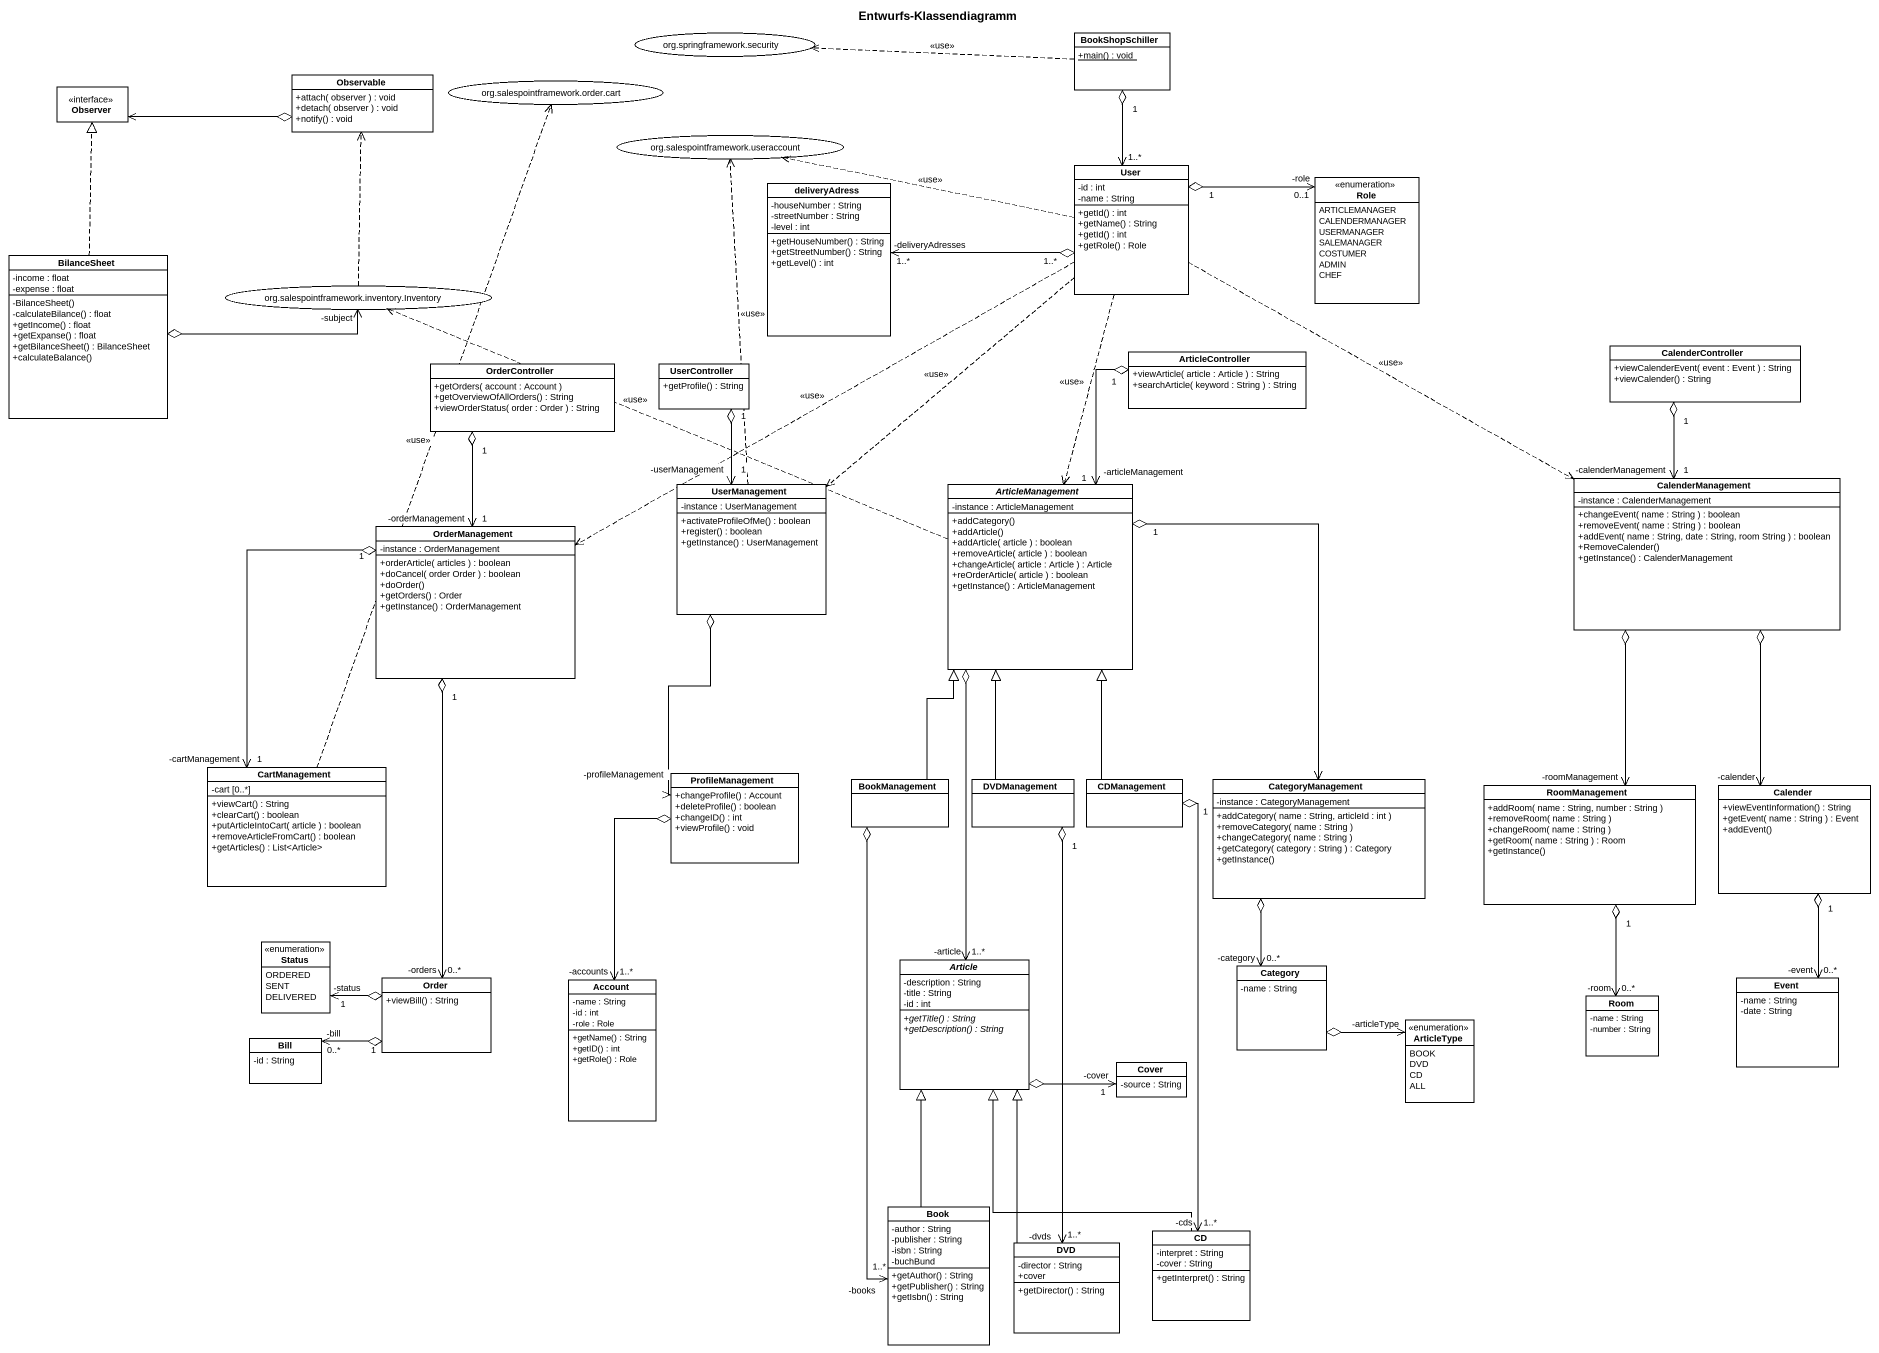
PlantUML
@startuml
title Entwurfs-Klassendiagramm
allowmixing
hide circle
hide empty members
skinparam classAttributeIconSize 0
usecase "org.springframework.security" as org_springframework_security
class BookShopSchiller {
  {static} +main() : void
}
interface Observer
class Observable {
  +attach( observer ) : void
  +detach( observer ) : void
  +notify() : void
}
usecase "org.salespointframework.order.cart" as org_salespointframework
usecase "org.salespointframework.useraccount" as org_salespointframework_2
class User {
  -id : int
  -name : String
  +getId() : int
  +getName() : String
  +getId() : int
  +getRole() : Role
}
class deliveryAdress {
  -houseNumber : String
  -streetNumber : String
  -level : int
  +getHouseNumber() : String
  +getStreetNumber() : String
  +getLevel() : int
}
enum Role {
  ARTICLEMANAGER
  CALENDERMANAGER
  USERMANAGER
  SALEMANAGER
  COSTUMER
  ADMIN
  CHEF
}
class BilanceSheet {
  -income : float
  -expense : float
  -BilanceSheet()
  -calculateBilance() : float
  +getIncome() : float
  +getExpanse() : float
  +getBilanceSheet() : BilanceSheet
  +calculateBalance()
}
usecase "org.salespointframework.inventory.Inventory" as org_salespointframework_3
class OrderController {
  +getOrders( account : Account )
  +getOverviewOfAllOrders() : String
  +viewOrderStatus( order : Order ) : String
}
class UserController {
  +getProfile() : String
}
class ArticleController {
  +viewArticle( article : Article ) : String
  +searchArticle( keyword : String ) : String
}
class CalenderController {
  +viewCalenderEvent( event : Event ) : String
  +viewCalender() : String
}
class CalenderManagement {
  -instance : CalenderManagement
  +changeEvent( name : String ) : boolean
  +removeEvent( name : String ) : boolean
  +addEvent( name : String, date : String, room String ) : boolean
  +RemoveCalender()
  +getInstance() : CalenderManagement
}
class UserManagement {
  -instance : UserManagement
  +activateProfileOfMe() : boolean
  +register() : boolean
  +getInstance() : UserManagement
}
abstract class ArticleManagement {
  -instance : ArticleManagement
  +addCategory()
  +addArticle()
  +addArticle( article ) : boolean
  +removeArticle( article ) : boolean
  +changeArticle( article : Article ) : Article
  +reOrderArticle( article ) : boolean
  +getInstance() : ArticleManagement
}
class OrderManagement {
  -instance : OrderManagement
  +orderArticle( articles ) : boolean
  +doCancel( order Order ) : boolean
  +doOrder()
  +getOrders() : Order
  +getInstance() : OrderManagement
}
class CartManagement {
  -cart [0..*]
  +viewCart() : String
  +clearCart() : boolean
  +putArticleIntoCart( article ) : boolean
  +removeArticleFromCart() : boolean
  +getArticles() : List<Article>
}
class ProfileManagement {
  +changeProfile() : Account
  +deleteProfile() : boolean
  +changeID() : int
  +viewProfile() : void
}
class BookManagement
class DVDManagement
class CDManagement
class CategoryManagement {
  -instance : CategoryManagement
  +addCategory( name : String, articleId : int )
  +removeCategory( name : String )
  +changeCategory( name : String )
  +getCategory( category : String ) : Category
  +getInstance()
}
class RoomManagement {
  +addRoom( name : String, number : String )
  +removeRoom( name : String )
  +changeRoom( name : String )
  +getRoom( name : String ) : Room
  +getInstance()
}
class Calender {
  +viewEventInformation() : String
  +getEvent( name : String ) : Event
  +addEvent()
}
enum Status {
  ORDERED
  SENT
  DELIVERED
}
class Order {
  +viewBill() : String
}
class Account {
  -name : String
  -id : int
  -role : Role
  +getName() : String
  +getID() : int
  +getRole() : Role
}
abstract class Article {
  -description : String
  -title : String
  -id : int
  {abstract} +getTitle() : String
  {abstract} +getDescription() : String
}
class Category {
  -name : String
}
class Event {
  -name : String
  -date : String
}
enum ArticleType {
  BOOK
  DVD
  CD
  ALL
}
class Room {
  -name : String
  -number : String
}
class Bill {
  -id : String
}
class Cover {
  -source : String
}
class Book {
  -author : String
  -publisher : String
  -isbn : String
  -buchBund
  +getAuthor() : String
  +getPublisher() : String
  +getIsbn() : String
}
class DVD {
  -director : String
  +cover
  +getDirector() : String
}
class CD {
  -interpret : String
  -cover : String
  +getInterpret() : String
}
BookShopSchiller .left.> org_springframework_security : <<use>>
BookShopSchiller "1" o--> "1..*" User
Observable o-left-> Observer
User .left.> org_salespointframework_2 : <<use>>
User "1..*" o-left-> "-deliveryAdresses\n1..*" deliveryAdress
User "1" o-right-> "-role\n0..1" Role
User .right.> CalenderManagement : <<use>>
User ..> UserManagement : <<use>>
User ..> ArticleManagement : <<use>>
User .left.> OrderManagement : <<use>>
BilanceSheet .up.|> Observer
BilanceSheet o-right-> "-subject" org_salespointframework_3
org_salespointframework_3 .up.> Observable
OrderController "1" o--> "1\n-orderManagement" OrderManagement
UserController "1" o--> "1\n-userManagement" UserManagement
ArticleController "1" o--> "1\n-articleManagement" ArticleManagement
CalenderController "1" o--> "1\n-calenderManagement" CalenderManagement
CalenderManagement o--> "-roomManagement" RoomManagement
CalenderManagement o--> "-calender" Calender
UserManagement .up.> org_salespointframework_2 : <<use>>
UserManagement o--> "-profileManagement" ProfileManagement
ArticleManagement .left.> org_salespointframework_3 : <<use>>
ArticleManagement "1" o--> CategoryManagement
ArticleManagement o--> "-article\n1..*" Article
OrderManagement "1" o--> "1\n-cartManagement" CartManagement
OrderManagement "1" o--> "-orders\n0..*" Order
CartManagement .up.> org_salespointframework : <<use>>
ProfileManagement o--> "1..*\n-accounts" Account
BookManagement -up-|> ArticleManagement
BookManagement o--> "-books\n1..*" Book
DVDManagement -up-|> ArticleManagement
DVDManagement "1" o--> "1..*\n-dvds" DVD
CDManagement -up-|> ArticleManagement
CDManagement "1" o--> "1..*\n-cds" CD
CategoryManagement o--> "-category\n0..*" Category
RoomManagement "1" o--> "-room\n0..*" Room
Calender "1" o--> "-event\n0..*" Event
Order o-left-> "-status\n1" Status
Order "1" o-left-> "-bill\n0..*" Bill
Article o-right-> "-cover\n1" Cover
Category o-right-> "-articleType" ArticleType
Book -up-|> Article
DVD -up-|> Article
CD -up-|> Article
@enduml
